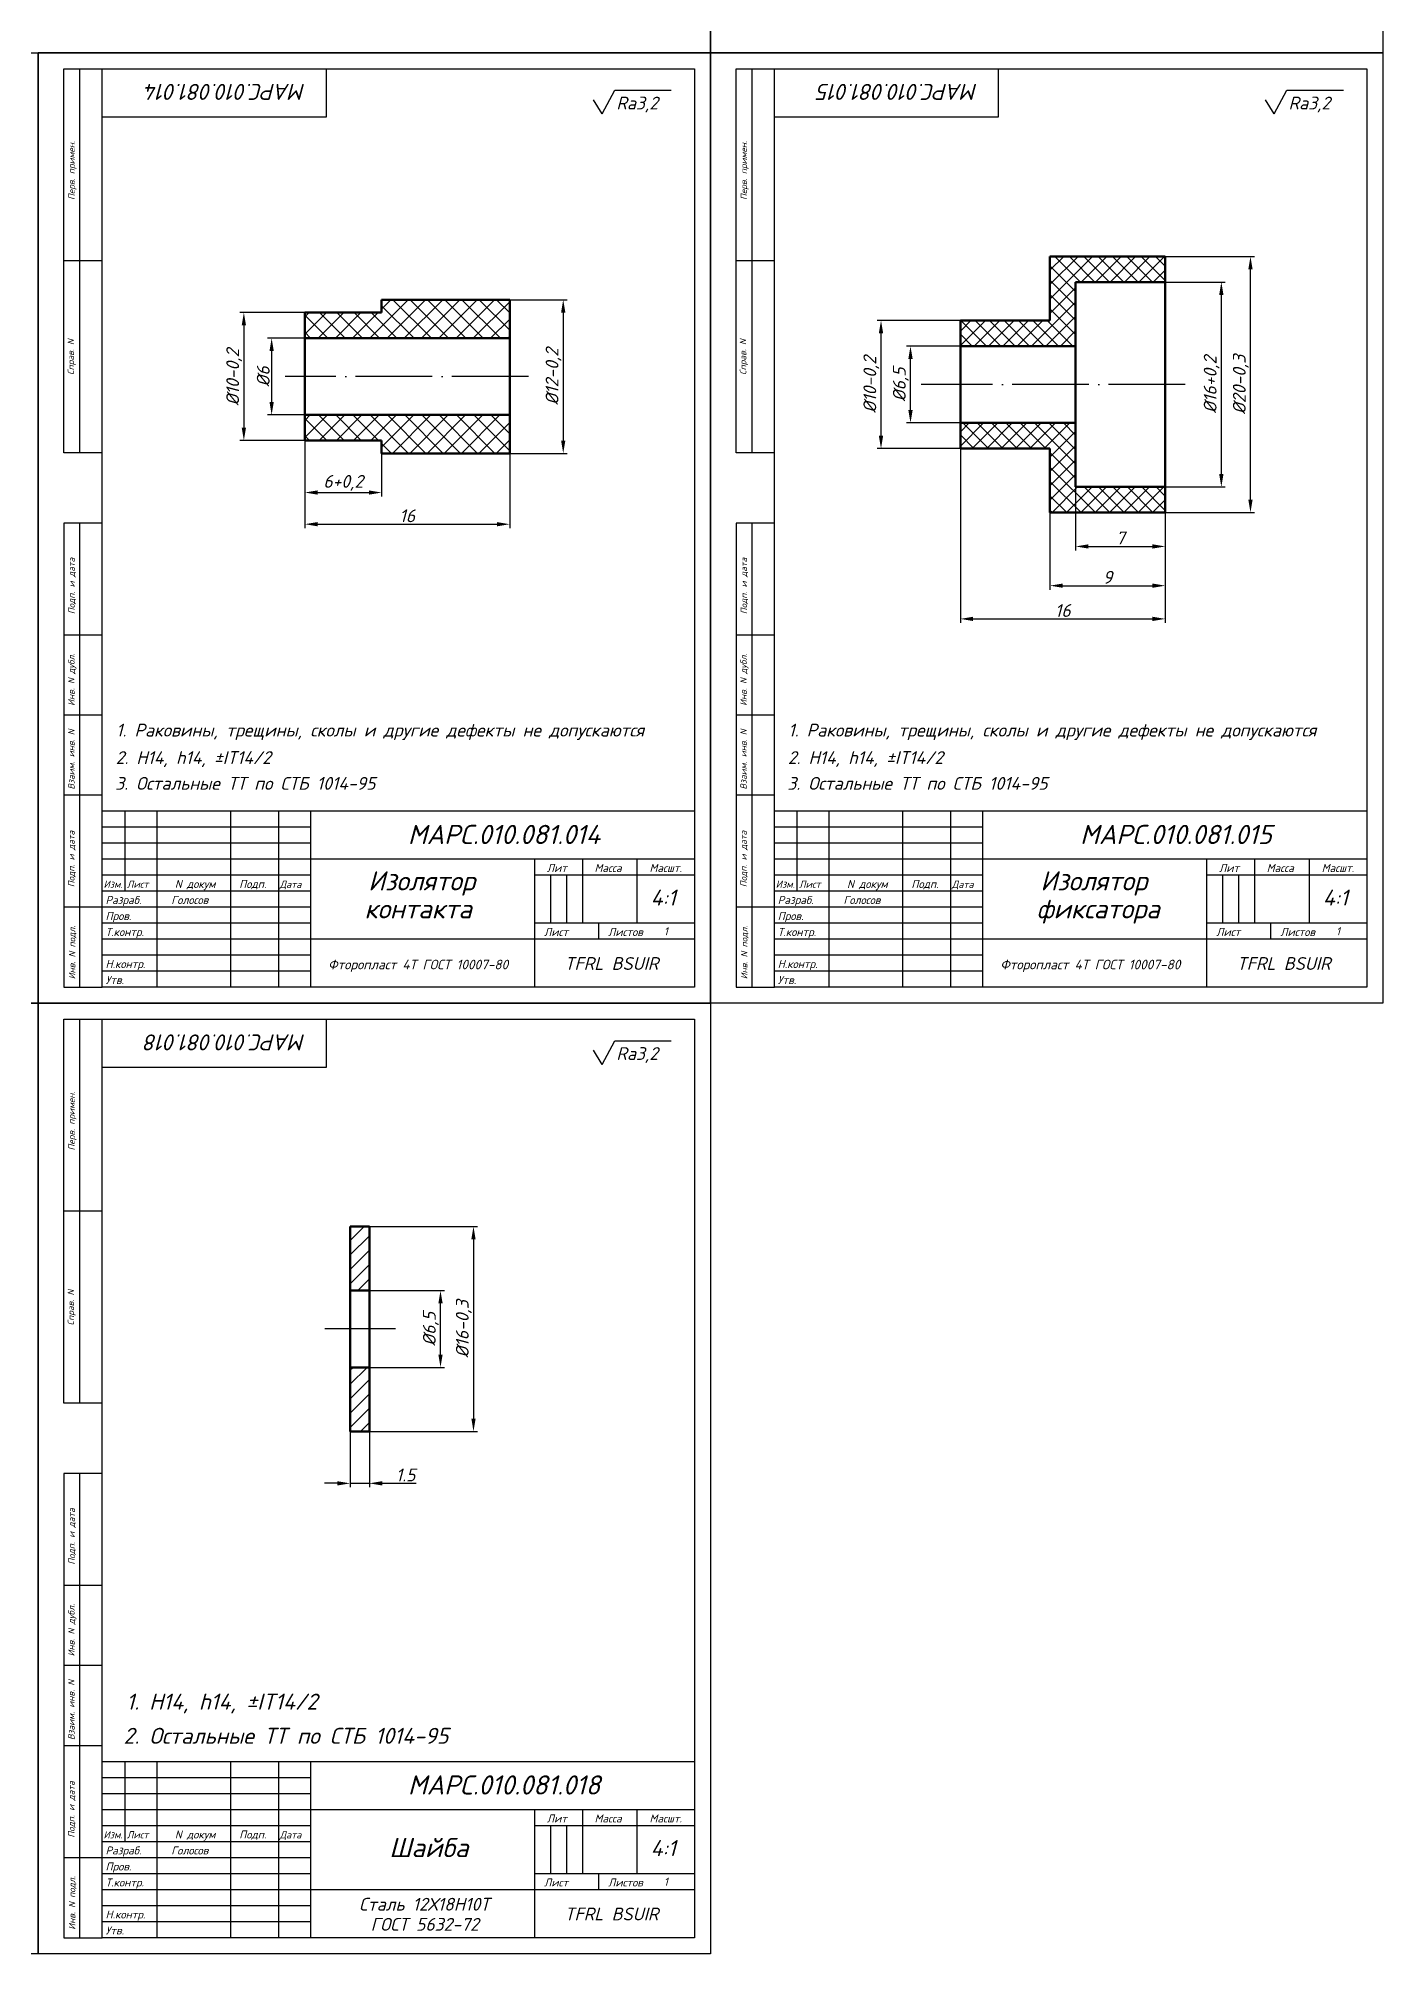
# Model space of a CAD drawing. Header units: millimetres. Extents: x -5427 to 3670, y -5891 to 948.
# Drawn here: x -4167 to -3747, y -240 to 359 of the extents above; entities that cross this region are included whole.
import ezdxf
from ezdxf.enums import TextEntityAlignment as Align

# ---------------------------------------------------------------- set-up
doc = ezdxf.new("R2010")
doc.units = ezdxf.units.MM
doc.header["$MEASUREMENT"] = 0
doc.linetypes.add('ACAD_ISO04W100', pattern=[30, 24, -3, 0, -3])
doc.layers.add('оси', color=1, linetype='ACAD_ISO04W100')
doc.layers.add('Толстые', color=7, linetype='Continuous', lineweight=50)
doc.layers.add('Тонкие', color=140, linetype='Continuous', lineweight=25)
doc.styles.get("Standard").update_dxf_attribs({"font": 'isocpeui.ttf'})
doc.styles.add('Для рамки', font='simplex.shx', dxfattribs={"oblique": 15, "height": 4})
doc.dimstyles.new('ISO-25', dxfattribs={"dimtxt": 4, "dimasz": 4, "dimexe": 1.25, "dimexo": 0, "dimtad": 1, "dimtxsty": 'Standard', "dimcen": 2.5, "dimadec": 0, "dimazin": 0, "dimtfac": 1, "dimtmove": 0, "dimatfit": 3, "dimfxl": 1, "dimarcsym": 0})

# ---------------------------------------------------------------- blocks, each defined once
blk = doc.blocks.new('*D615')
at = {"layer": 'Defpoints', "color": 0, "transparency": 16777216}
for p in [(-4019.86, 277.3), (-4019.86, 229.3), (-4003.13, 229.3)]:
    blk.add_point(p, dxfattribs=at)
at = {"layer": 'Тонкие', "color": 0, "lineweight": -2, "transparency": 16777216}
for p, q in [((-4019.86, 277.3), (-4001.88, 277.3)), ((-4003.13, 273.3), (-4003.13, 233.3)), ((-4019.86, 229.3), (-4001.88, 229.3))]:
    blk.add_line(p, q, dxfattribs=at)
at = {"layer": 'Тонкие', "color": 0, "transparency": 16777216}
for points in [[(-4003.79, 273.3), (-4002.46, 273.3), (-4003.13, 277.3)], [(-4003.79, 233.3), (-4002.46, 233.3), (-4003.13, 229.3)]]:
    blk.add_solid(points, dxfattribs=at)
at = {"layer": 'Тонкие', "color": 0, "transparency": 16777216, "insert": (-4006.15, 253.3), "char_height": 4, "attachment_point": 5, "rotation": 90}
blk.add_mtext('%%c12-0,2', dxfattribs=at)
blk = doc.blocks.new('*D616')
at = {"layer": 'Defpoints', "color": 0, "transparency": 16777216}
for p in [(-4083.86, 273.3), (-4102.9, 233.3), (-4083.86, 233.3)]:
    blk.add_point(p, dxfattribs=at)
at = {"layer": 'Тонкие', "color": 0, "lineweight": -2, "transparency": 16777216}
for p, q in [((-4083.86, 273.3), (-4104.15, 273.3)), ((-4102.9, 269.3), (-4102.9, 237.3)), ((-4083.86, 233.3), (-4104.15, 233.3))]:
    blk.add_line(p, q, dxfattribs=at)
at = {"layer": 'Тонкие', "color": 0, "transparency": 16777216}
for points in [[(-4103.57, 269.3), (-4102.23, 269.3), (-4102.9, 273.3)], [(-4103.57, 237.3), (-4102.23, 237.3), (-4102.9, 233.3)]]:
    blk.add_solid(points, dxfattribs=at)
at = {"layer": 'Тонкие', "color": 0, "transparency": 16777216, "insert": (-4105.93, 253.11), "char_height": 4, "attachment_point": 5, "rotation": 90}
blk.add_mtext('%%c10-0,2', dxfattribs=at)
blk = doc.blocks.new('*D617')
at = {"layer": 'Defpoints', "color": 0, "transparency": 16777216}
for p in [(-4083.86, 265.3), (-4094.22, 241.3), (-4083.86, 241.3)]:
    blk.add_point(p, dxfattribs=at)
at = {"layer": 'Тонкие', "color": 0, "lineweight": -2, "transparency": 16777216}
for p, q in [((-4083.86, 265.3), (-4095.47, 265.3)), ((-4094.22, 261.3), (-4094.22, 245.3)), ((-4083.86, 241.3), (-4095.47, 241.3))]:
    blk.add_line(p, q, dxfattribs=at)
at = {"layer": 'Тонкие', "color": 0, "transparency": 16777216}
for points in [[(-4094.89, 261.3), (-4093.56, 261.3), (-4094.22, 265.3)], [(-4094.89, 245.3), (-4093.56, 245.3), (-4094.22, 241.3)]]:
    blk.add_solid(points, dxfattribs=at)
at = {"layer": 'Тонкие', "color": 0, "transparency": 16777216, "insert": (-4096.85, 253.3), "char_height": 4, "attachment_point": 5, "rotation": 90}
blk.add_mtext('%%c6', dxfattribs=at)
blk = doc.blocks.new('*D618')
at = {"layer": 'Defpoints', "color": 0, "transparency": 16777216}
for p in [(-4083.86, 233.3), (-4059.85, 229.3), (-4059.85, 217.05)]:
    blk.add_point(p, dxfattribs=at)
at = {"layer": 'Тонкие', "color": 0, "lineweight": -2, "transparency": 16777216}
for p, q in [((-4083.86, 233.3), (-4083.86, 215.8)), ((-4059.85, 229.3), (-4059.85, 215.8)), ((-4079.86, 217.05), (-4063.85, 217.05))]:
    blk.add_line(p, q, dxfattribs=at)
at = {"layer": 'Тонкие', "color": 0, "transparency": 16777216}
for points in [[(-4079.86, 217.72), (-4079.86, 216.39), (-4083.86, 217.05)], [(-4063.85, 217.72), (-4063.85, 216.39), (-4059.85, 217.05)]]:
    blk.add_solid(points, dxfattribs=at)
at = {"layer": 'Тонкие', "color": 0, "transparency": 16777216, "insert": (-4071.86, 220.08), "char_height": 4, "attachment_point": 5}
blk.add_mtext('6+0,2', dxfattribs=at)
blk = doc.blocks.new('*D619')
at = {"layer": 'Defpoints', "color": 0, "transparency": 16777216}
for p in [(-4083.86, 233.3), (-4019.86, 229.3), (-4019.86, 207.16)]:
    blk.add_point(p, dxfattribs=at)
at = {"layer": 'Тонкие', "color": 0, "lineweight": -2, "transparency": 16777216}
for p, q in [((-4083.86, 233.3), (-4083.86, 205.91)), ((-4019.86, 229.3), (-4019.86, 205.91)), ((-4079.86, 207.16), (-4023.86, 207.16))]:
    blk.add_line(p, q, dxfattribs=at)
at = {"layer": 'Тонкие', "color": 0, "transparency": 16777216}
for points in [[(-4079.86, 207.82), (-4079.86, 206.49), (-4083.86, 207.16)], [(-4023.86, 207.82), (-4023.86, 206.49), (-4019.86, 207.16)]]:
    blk.add_solid(points, dxfattribs=at)
at = {"layer": 'Тонкие', "color": 0, "transparency": 16777216, "insert": (-4051.86, 209.78), "char_height": 4, "attachment_point": 5}
blk.add_mtext('16', dxfattribs=at)
blk = doc.blocks.new('*D626')
at = {"layer": 'Defpoints', "color": 0, "transparency": 16777216}
for p in [(-3894.64, 262.81), (-3879.06, 262.81), (-3879.06, 238.81)]:
    blk.add_point(p, dxfattribs=at)
at = {"layer": 'Тонкие', "color": 0, "lineweight": -2, "transparency": 16777216}
for p, q in [((-3879.06, 262.81), (-3895.89, 262.81)), ((-3894.64, 242.81), (-3894.64, 258.81)), ((-3879.06, 238.81), (-3895.89, 238.81))]:
    blk.add_line(p, q, dxfattribs=at)
at = {"layer": 'Тонкие', "color": 0, "transparency": 16777216}
for points in [[(-3895.3, 258.81), (-3893.97, 258.81), (-3894.64, 262.81)], [(-3895.3, 242.81), (-3893.97, 242.81), (-3894.64, 238.81)]]:
    blk.add_solid(points, dxfattribs=at)
at = {"layer": 'Тонкие', "color": 0, "transparency": 16777216, "insert": (-3897.66, 250.81), "char_height": 4, "attachment_point": 5, "rotation": 90}
blk.add_mtext('%%c6,5', dxfattribs=at)
blk = doc.blocks.new('*D627')
at = {"layer": 'Defpoints', "color": 0, "transparency": 16777216}
for p in [(-3903.85, 270.81), (-3879.06, 270.81), (-3879.06, 230.81)]:
    blk.add_point(p, dxfattribs=at)
at = {"layer": 'Тонкие', "color": 0, "lineweight": -2, "transparency": 16777216}
for p, q in [((-3879.06, 270.81), (-3905.1, 270.81)), ((-3903.85, 234.81), (-3903.85, 266.81)), ((-3879.06, 230.81), (-3905.1, 230.81))]:
    blk.add_line(p, q, dxfattribs=at)
at = {"layer": 'Тонкие', "color": 0, "transparency": 16777216}
for points in [[(-3904.52, 266.81), (-3903.18, 266.81), (-3903.85, 270.81)], [(-3904.52, 234.81), (-3903.18, 234.81), (-3903.85, 230.81)]]:
    blk.add_solid(points, dxfattribs=at)
at = {"layer": 'Тонкие', "color": 0, "transparency": 16777216, "insert": (-3906.87, 250.81), "char_height": 4, "attachment_point": 5, "rotation": 90}
blk.add_mtext('%%c10-0,2', dxfattribs=at)
blk = doc.blocks.new('*D628')
at = {"layer": 'Defpoints', "color": 0, "transparency": 16777216}
for p in [(-3815.06, 282.81), (-3815.48, 218.81), (-3797.53, 218.81)]:
    blk.add_point(p, dxfattribs=at)
at = {"layer": 'Тонкие', "color": 0, "lineweight": -2, "transparency": 16777216}
for p, q in [((-3815.06, 282.81), (-3796.28, 282.81)), ((-3797.53, 278.81), (-3797.53, 222.81)), ((-3815.48, 218.81), (-3796.28, 218.81))]:
    blk.add_line(p, q, dxfattribs=at)
at = {"layer": 'Тонкие', "color": 0, "transparency": 16777216}
for points in [[(-3798.2, 278.81), (-3796.86, 278.81), (-3797.53, 282.81)], [(-3798.2, 222.81), (-3796.86, 222.81), (-3797.53, 218.81)]]:
    blk.add_solid(points, dxfattribs=at)
at = {"layer": 'Тонкие', "color": 0, "transparency": 16777216, "insert": (-3800.55, 250.81), "char_height": 4, "attachment_point": 5, "rotation": 90}
blk.add_mtext('%%c16+0,2', dxfattribs=at)
blk = doc.blocks.new('*D629')
at = {"layer": 'Defpoints', "color": 0, "transparency": 16777216}
for p in [(-3815.06, 290.81), (-3788.42, 290.81), (-3815.06, 210.81)]:
    blk.add_point(p, dxfattribs=at)
at = {"layer": 'Тонкие', "color": 0, "lineweight": -2, "transparency": 16777216}
for p, q in [((-3815.06, 290.81), (-3787.17, 290.81)), ((-3788.42, 214.81), (-3788.42, 286.81)), ((-3815.06, 210.81), (-3787.17, 210.81))]:
    blk.add_line(p, q, dxfattribs=at)
at = {"layer": 'Тонкие', "color": 0, "transparency": 16777216}
for points in [[(-3789.09, 286.81), (-3787.75, 286.81), (-3788.42, 290.81)], [(-3789.09, 214.81), (-3787.75, 214.81), (-3788.42, 210.81)]]:
    blk.add_solid(points, dxfattribs=at)
at = {"layer": 'Тонкие', "color": 0, "transparency": 16777216, "insert": (-3791.45, 250.81), "char_height": 4, "attachment_point": 5, "rotation": 90}
blk.add_mtext('%%c20-0,3', dxfattribs=at)
blk = doc.blocks.new('*D630')
at = {"layer": 'Defpoints', "color": 0, "transparency": 16777216}
for p in [(-3843.06, 218.81), (-3815.06, 218.81), (-3815.06, 200.21)]:
    blk.add_point(p, dxfattribs=at)
at = {"layer": 'Тонкие', "color": 0, "lineweight": -2, "transparency": 16777216}
for p, q in [((-3843.06, 218.81), (-3843.06, 198.96)), ((-3815.06, 218.81), (-3815.06, 198.96)), ((-3839.06, 200.21), (-3819.06, 200.21))]:
    blk.add_line(p, q, dxfattribs=at)
at = {"layer": 'Тонкие', "color": 0, "transparency": 16777216}
for points in [[(-3839.06, 200.88), (-3839.06, 199.54), (-3843.06, 200.21)], [(-3819.06, 200.88), (-3819.06, 199.54), (-3815.06, 200.21)]]:
    blk.add_solid(points, dxfattribs=at)
at = {"layer": 'Тонкие', "color": 0, "transparency": 16777216, "insert": (-3829.06, 202.86), "char_height": 4, "attachment_point": 5}
blk.add_mtext('7', dxfattribs=at)
blk = doc.blocks.new('*D631')
at = {"layer": 'Defpoints', "color": 0, "transparency": 16777216}
for p in [(-3851.06, 210.81), (-3815.06, 210.81), (-3815.06, 187.95)]:
    blk.add_point(p, dxfattribs=at)
at = {"layer": 'Тонкие', "color": 0, "lineweight": -2, "transparency": 16777216}
for p, q in [((-3851.06, 210.81), (-3851.06, 186.7)), ((-3815.06, 210.81), (-3815.06, 186.7)), ((-3847.06, 187.95), (-3819.06, 187.95))]:
    blk.add_line(p, q, dxfattribs=at)
at = {"layer": 'Тонкие', "color": 0, "transparency": 16777216}
for points in [[(-3847.06, 188.62), (-3847.06, 187.28), (-3851.06, 187.95)], [(-3819.06, 188.62), (-3819.06, 187.28), (-3815.06, 187.95)]]:
    blk.add_solid(points, dxfattribs=at)
at = {"layer": 'Тонкие', "color": 0, "transparency": 16777216, "insert": (-3833.06, 190.58), "char_height": 4, "attachment_point": 5}
blk.add_mtext('9', dxfattribs=at)
blk = doc.blocks.new('*D632')
at = {"layer": 'Defpoints', "color": 0, "transparency": 16777216}
for p in [(-3879.06, 230.81), (-3815.06, 210.81), (-3815.06, 177.57)]:
    blk.add_point(p, dxfattribs=at)
at = {"layer": 'Тонкие', "color": 0, "lineweight": -2, "transparency": 16777216}
for p, q in [((-3879.06, 230.81), (-3879.06, 176.32)), ((-3815.06, 210.81), (-3815.06, 176.32)), ((-3875.06, 177.57), (-3819.06, 177.57))]:
    blk.add_line(p, q, dxfattribs=at)
at = {"layer": 'Тонкие', "color": 0, "transparency": 16777216}
for points in [[(-3875.06, 178.24), (-3875.06, 176.9), (-3879.06, 177.57)], [(-3819.06, 178.24), (-3819.06, 176.9), (-3815.06, 177.57)]]:
    blk.add_solid(points, dxfattribs=at)
at = {"layer": 'Тонкие', "color": 0, "transparency": 16777216, "insert": (-3847.06, 180.19), "char_height": 4, "attachment_point": 5}
blk.add_mtext('16', dxfattribs=at)
blk = doc.blocks.new('*D651')
at = {"layer": 'Defpoints', "color": 0, "transparency": 16777216}
for p in [(-4063.69, -32.3), (-4041.47, -32.3), (-4063.69, -56.3)]:
    blk.add_point(p, dxfattribs=at)
at = {"layer": 'Тонкие', "color": 0, "lineweight": -2, "transparency": 16777216}
for p, q in [((-4063.69, -32.3), (-4040.22, -32.3)), ((-4041.47, -52.3), (-4041.47, -36.3)), ((-4063.69, -56.3), (-4040.22, -56.3))]:
    blk.add_line(p, q, dxfattribs=at)
at = {"layer": 'Тонкие', "color": 0, "transparency": 16777216}
for points in [[(-4042.13, -36.3), (-4040.8, -36.3), (-4041.47, -32.3)], [(-4042.13, -52.3), (-4040.8, -52.3), (-4041.47, -56.3)]]:
    blk.add_solid(points, dxfattribs=at)
at = {"layer": 'Тонкие', "color": 0, "transparency": 16777216, "insert": (-4044.49, -44.3), "char_height": 4, "attachment_point": 5, "rotation": 90}
blk.add_mtext('%%c6,5', dxfattribs=at)
blk = doc.blocks.new('*D652')
at = {"layer": 'Defpoints', "color": 0, "transparency": 16777216}
for p in [(-4063.69, -12.3), (-4063.69, -76.3), (-4031.17, -76.3)]:
    blk.add_point(p, dxfattribs=at)
at = {"layer": 'Тонкие', "color": 0, "lineweight": -2, "transparency": 16777216}
for p, q in [((-4063.69, -12.3), (-4029.92, -12.3)), ((-4031.17, -16.3), (-4031.17, -72.3)), ((-4063.69, -76.3), (-4029.92, -76.3))]:
    blk.add_line(p, q, dxfattribs=at)
at = {"layer": 'Тонкие', "color": 0, "transparency": 16777216}
for points in [[(-4031.83, -16.3), (-4030.5, -16.3), (-4031.17, -12.3)], [(-4031.83, -72.3), (-4030.5, -72.3), (-4031.17, -76.3)]]:
    blk.add_solid(points, dxfattribs=at)
at = {"layer": 'Тонкие', "color": 0, "transparency": 16777216, "insert": (-4034.19, -44.3), "char_height": 4, "attachment_point": 5, "rotation": 90}
blk.add_mtext('%%c16-0,3', dxfattribs=at)
blk = doc.blocks.new('*D653')
at = {"layer": 'Defpoints', "color": 0, "transparency": 16777216}
for p in [(-4069.69, -76.3), (-4063.69, -76.3), (-4063.69, -92.54)]:
    blk.add_point(p, dxfattribs=at)
at = {"layer": 'Тонкие', "color": 0, "lineweight": -2, "transparency": 16777216}
for p, q in [((-4069.69, -76.3), (-4069.69, -93.79)), ((-4063.69, -76.3), (-4063.69, -93.79)), ((-4073.69, -92.54), (-4077.69, -92.54)), ((-4069.69, -92.54), (-4063.69, -92.54)), ((-4059.69, -92.54), (-4049.05, -92.54))]:
    blk.add_line(p, q, dxfattribs=at)
at = {"layer": 'Тонкие', "color": 0, "transparency": 16777216}
for points in [[(-4073.69, -91.88), (-4073.69, -93.21), (-4069.69, -92.54)], [(-4059.69, -91.88), (-4059.69, -93.21), (-4063.69, -92.54)]]:
    blk.add_solid(points, dxfattribs=at)
at = {"layer": 'Тонкие', "color": 0, "transparency": 16777216, "insert": (-4052.37, -89.92), "char_height": 4, "attachment_point": 5}
blk.add_mtext('1.5', dxfattribs=at)

msp = doc.modelspace()

# ---------------------------------------------------------------- hatches: boundary and pattern name
at = {"layer": 'Тонкие'}
h = msp.add_hatch(dxfattribs=at)
h.set_pattern_fill('ANSI37', color=256, style=0)
h.set_pattern_definition([(45, (-6014.612, 1328.9053), (-2.245064, 2.245064), []), (135, (-6014.612, 1328.9053), (-2.245064, -2.245064), [])])
h.paths.add_polyline_path([(-3879.06, 270.812), (-3879.06, 262.812), (-3843.06, 262.812), (-3843.06, 282.812), (-3815.06, 282.812), (-3815.06, 290.812), (-3851.06, 290.812), (-3851.06, 270.812)])
h.paths.add_polyline_path([(-3851.06, 230.812), (-3851.06, 210.812), (-3815.06, 210.812), (-3815.06, 218.812), (-3843.06, 218.812), (-3843.06, 238.812), (-3879.06, 238.812), (-3879.06, 230.812)])
h = msp.add_hatch(dxfattribs=at)
h.set_pattern_fill('ANSI37', color=256, scale=1.2, angle=90, style=0)
h.set_pattern_definition([(135, (-12583.3856, 1083.1344), (-2.6940768, -2.6940768), []), (225, (-12583.3856, 1083.1344), (2.6940768, -2.6940768), [])])
h.paths.add_polyline_path([(-4019.856, 265.303), (-4019.856, 277.303), (-4059.855, 277.303), (-4059.855, 273.303), (-4083.856, 273.303), (-4083.856, 265.303)])
h.paths.add_polyline_path([(-4083.856, 241.303), (-4083.856, 233.303), (-4059.855, 233.303), (-4059.855, 229.303), (-4019.856, 229.303), (-4019.856, 241.303)])
h = msp.add_hatch(dxfattribs=at)
h.set_pattern_fill('ANSI31', color=256, style=0)
h.set_pattern_definition([(45, (-6927.4935, 1031.9053), (-2.245064, 2.245064), [])])
h.paths.add_polyline_path([(-4063.685, -12.298), (-4069.685, -12.298), (-4069.685, -32.298), (-4063.685, -32.298)])
h.paths.add_polyline_path([(-4063.685, -56.298), (-4069.685, -56.298), (-4069.685, -76.298), (-4063.685, -76.298)])

# ---------------------------------------------------------------- linework, layer by layer
for p, q in [((-3957.118, 354.486), (-3957.118, 651.486)), ((-3957.118, 651.486), (-3957.118, 354.486)), ((-3747.118, 651.486), (-3747.118, 354.486)), ((-4377.118, 354.486), (-4167.118, 354.486)), ((-4167.118, 354.486), (-4167.118, 57.486)), ((-4167.118, 57.486), (-4167.118, 354.486)), ((-4167.118, 354.486), (-3957.118, 354.486)), ((-3957.118, 354.486), (-4167.118, 354.486)), ((-3747.118, 354.486), (-3957.118, 354.486)), ((-3957.118, 354.486), (-3957.118, 57.486)), ((-3957.118, 354.486), (-3747.118, 354.486)), ((-3957.118, 57.486), (-3957.118, 354.486)), ((-3747.118, 354.486), (-3747.118, 57.486)), ((-4159.118, 229.486), (-4159.118, 349.486)), ((-4159.118, 349.486), (-4147.118, 349.486)), ((-4154.118, 229.486), (-4154.118, 349.486)), ((-4147.118, 62.486), (-4147.118, 349.486)), ((-4147.118, 349.486), (-3962.118, 349.486)), ((-4077.118, 334.486), (-4077.118, 349.486)), ((-3962.118, 349.486), (-3962.118, 62.486)), ((-3949.118, 229.486), (-3949.118, 349.486)), ((-3949.118, 349.486), (-3937.118, 349.486)), ((-3944.118, 229.486), (-3944.118, 349.486)), ((-3937.118, 349.486), (-3752.118, 349.486)), ((-3937.118, 62.486), (-3937.118, 349.486)), ((-3867.118, 334.486), (-3867.118, 349.486)), ((-3752.118, 349.486), (-3752.118, 62.486)), ((-4147.118, 334.486), (-4077.118, 334.486)), ((-3937.118, 334.486), (-3867.118, 334.486)), ((-4147.118, 289.486), (-4159.118, 289.486)), ((-3937.118, 289.486), (-3949.118, 289.486)), ((-4147.118, 229.486), (-4159.118, 229.486)), ((-3937.118, 229.486), (-3949.118, 229.486)), ((-4159.118, 207.486), (-4159.118, 62.486)), ((-4147.118, 207.486), (-4159.118, 207.486)), ((-4154.118, 62.486), (-4154.118, 207.486)), ((-3949.118, 207.486), (-3949.118, 62.486)), ((-3937.118, 207.486), (-3949.118, 207.486)), ((-3944.118, 62.486), (-3944.118, 207.486)), ((-4147.118, 172.486), (-4159.118, 172.486)), ((-3937.118, 172.486), (-3949.118, 172.486)), ((-4147.118, 147.486), (-4159.118, 147.486)), ((-3937.118, 147.486), (-3949.118, 147.486)), ((-4147.118, 122.486), (-4159.118, 122.486)), ((-3937.118, 122.486), (-3949.118, 122.486)), ((-3962.118, 117.486), (-4147.118, 117.486)), ((-4140.118, 117.486), (-4140.118, 92.486)), ((-4140.118, 117.486), (-4140.118, 92.486)), ((-4130.118, 117.486), (-4130.118, 62.486)), ((-4130.118, 117.486), (-4130.118, 62.486)), ((-4107.118, 117.486), (-4107.118, 62.486)), ((-4107.118, 117.486), (-4107.118, 62.486)), ((-4092.118, 117.486), (-4092.118, 62.486)), ((-4092.118, 117.486), (-4092.118, 62.486)), ((-4082.118, 117.486), (-4082.118, 62.486)), ((-4082.118, 117.486), (-4082.118, 62.486)), ((-3752.118, 117.486), (-3937.118, 117.486)), ((-3930.118, 117.486), (-3930.118, 92.486)), ((-3930.118, 117.486), (-3930.118, 92.486)), ((-3920.118, 117.486), (-3920.118, 62.486)), ((-3920.118, 117.486), (-3920.118, 62.486)), ((-3897.118, 117.486), (-3897.118, 62.486)), ((-3897.118, 117.486), (-3897.118, 62.486)), ((-3882.118, 117.486), (-3882.118, 62.486)), ((-3882.118, 117.486), (-3882.118, 62.486)), ((-3872.118, 117.486), (-3872.118, 62.486)), ((-3872.118, 117.486), (-3872.118, 62.486)), ((-3962.118, 102.486), (-4082.118, 102.486)), ((-4012.118, 102.486), (-4012.118, 62.486)), ((-4012.118, 102.486), (-4012.118, 62.486)), ((-3997.118, 102.486), (-3997.118, 82.486)), ((-3997.118, 102.486), (-3997.118, 82.486)), ((-3980.118, 102.486), (-3980.118, 82.486)), ((-3980.118, 102.486), (-3980.118, 82.486)), ((-3752.118, 102.486), (-3872.118, 102.486)), ((-3802.118, 102.486), (-3802.118, 62.486)), ((-3802.118, 102.486), (-3802.118, 62.486)), ((-3787.118, 102.486), (-3787.118, 82.486)), ((-3787.118, 102.486), (-3787.118, 82.486)), ((-3770.118, 102.486), (-3770.118, 82.486)), ((-3770.118, 102.486), (-3770.118, 82.486)), ((-4082.118, 97.486), (-4147.118, 97.486)), ((-3962.118, 97.486), (-4012.118, 97.486)), ((-3872.118, 97.486), (-3937.118, 97.486)), ((-3752.118, 97.486), (-3802.118, 97.486)), ((-4082.118, 92.486), (-4147.118, 92.486)), ((-4082.118, 92.486), (-4147.118, 92.486)), ((-3872.118, 92.486), (-3937.118, 92.486)), ((-3872.118, 92.486), (-3937.118, 92.486)), ((-4147.118, 87.486), (-4159.118, 87.486)), ((-3937.118, 87.486), (-3949.118, 87.486)), ((-3962.118, 82.486), (-4012.118, 82.486)), ((-3962.118, 82.486), (-4012.118, 82.486)), ((-3992.118, 82.486), (-3992.118, 77.486)), ((-3992.118, 82.486), (-3992.118, 77.486)), ((-3752.118, 82.486), (-3802.118, 82.486)), ((-3752.118, 82.486), (-3802.118, 82.486)), ((-3782.118, 82.486), (-3782.118, 77.486)), ((-3782.118, 82.486), (-3782.118, 77.486)), ((-3962.118, 77.486), (-4082.118, 77.486)), ((-3962.118, 77.486), (-4082.118, 77.486)), ((-3752.118, 77.486), (-3872.118, 77.486)), ((-3752.118, 77.486), (-3872.118, 77.486)), ((-4159.118, 62.486), (-4147.118, 62.486)), ((-3962.118, 62.486), (-4147.118, 62.486)), ((-3949.118, 62.486), (-3937.118, 62.486)), ((-3752.118, 62.486), (-3937.118, 62.486)), ((-4167.118, 57.486), (-4377.118, 57.486)), ((-4377.118, 57.486), (-4167.118, 57.486)), ((-3957.118, 57.486), (-4167.118, 57.486)), ((-4167.118, 57.486), (-4167.118, -239.514)), ((-4167.118, -239.514), (-4167.118, 57.486)), ((-4167.118, 57.486), (-3957.118, 57.486)), ((-3747.118, 57.486), (-3957.118, 57.486)), ((-3957.118, 57.486), (-3957.118, -239.514)), ((-4159.118, -67.514), (-4159.118, 52.486)), ((-4159.118, 52.486), (-4147.118, 52.486)), ((-4154.118, -67.514), (-4154.118, 52.486)), ((-4147.118, 52.486), (-3962.118, 52.486)), ((-4147.118, -234.514), (-4147.118, 52.486)), ((-4077.118, 37.486), (-4077.118, 52.486)), ((-3962.118, 52.486), (-3962.118, -234.514)), ((-4147.118, 37.486), (-4077.118, 37.486)), ((-4147.118, -7.514), (-4159.118, -7.514)), ((-4147.118, -67.514), (-4159.118, -67.514)), ((-4159.118, -89.514), (-4159.118, -234.514)), ((-4147.118, -89.514), (-4159.118, -89.514)), ((-4154.118, -234.514), (-4154.118, -89.514)), ((-4147.118, -124.514), (-4159.118, -124.514)), ((-4147.118, -149.514), (-4159.118, -149.514)), ((-4147.118, -174.514), (-4159.118, -174.514)), ((-3962.118, -179.514), (-4147.118, -179.514)), ((-4140.118, -179.514), (-4140.118, -204.514)), ((-4140.118, -179.514), (-4140.118, -204.514)), ((-4130.118, -179.514), (-4130.118, -234.514)), ((-4130.118, -179.514), (-4130.118, -234.514)), ((-4107.118, -179.514), (-4107.118, -234.514)), ((-4107.118, -179.514), (-4107.118, -234.514)), ((-4092.118, -179.514), (-4092.118, -234.514)), ((-4092.118, -179.514), (-4092.118, -234.514)), ((-4082.118, -179.514), (-4082.118, -234.514)), ((-4082.118, -179.514), (-4082.118, -234.514)), ((-3962.118, -194.514), (-4082.118, -194.514)), ((-4012.118, -194.514), (-4012.118, -234.514)), ((-4012.118, -194.514), (-4012.118, -234.514)), ((-3997.118, -194.514), (-3997.118, -214.514)), ((-3997.118, -194.514), (-3997.118, -214.514)), ((-3980.118, -194.514), (-3980.118, -214.514)), ((-3980.118, -194.514), (-3980.118, -214.514)), ((-4082.118, -199.514), (-4147.118, -199.514)), ((-3962.118, -199.514), (-4012.118, -199.514)), ((-4082.118, -204.514), (-4147.118, -204.514)), ((-4082.118, -204.514), (-4147.118, -204.514)), ((-4147.118, -209.514), (-4159.118, -209.514)), ((-3962.118, -214.514), (-4012.118, -214.514)), ((-3962.118, -214.514), (-4012.118, -214.514)), ((-3992.118, -214.514), (-3992.118, -219.514)), ((-3992.118, -214.514), (-3992.118, -219.514)), ((-3962.118, -219.514), (-4082.118, -219.514)), ((-3962.118, -219.514), (-4082.118, -219.514)), ((-4159.118, -234.514), (-4147.118, -234.514)), ((-3962.118, -234.514), (-4147.118, -234.514)), ((-4167.118, -239.514), (-4377.118, -239.514)), ((-3957.118, -239.514), (-4167.118, -239.514))]:
    msp.add_line(p, q)
at = {"layer": 'оси'}
for p, q in [((-4013.968, 253.303), (-4090.023, 253.303)), ((-3808.822, 250.812), (-3891.267, 250.812)), ((-3808.822, 250.812), (-3891.267, 250.812)), ((-4055.563, -44.298), (-4077.656, -44.298))]:
    msp.add_line(p, q, dxfattribs=at)
at = {"layer": 'Толстые'}
for p, q in [((-3851.06, 270.812), (-3851.06, 290.812)), ((-3815.06, 290.812), (-3851.06, 290.812)), ((-3815.06, 290.812), (-3815.06, 282.812)), ((-3843.06, 218.812), (-3843.06, 282.812)), ((-3815.06, 282.812), (-3843.06, 282.812)), ((-3815.06, 282.812), (-3815.06, 210.812)), ((-4059.855, 277.303), (-4059.855, 273.303)), ((-4019.856, 277.303), (-4059.855, 277.303)), ((-4019.856, 277.303), (-4019.856, 229.303)), ((-4083.856, 273.303), (-4083.856, 233.303)), ((-4059.855, 273.303), (-4083.856, 273.303)), ((-3879.06, 270.812), (-3851.06, 270.812)), ((-3879.06, 270.812), (-3879.06, 230.812)), ((-4019.856, 265.303), (-4083.856, 265.303)), ((-3843.06, 262.812), (-3879.06, 262.812)), ((-4019.856, 241.303), (-4083.856, 241.303)), ((-3879.06, 238.812), (-3843.06, 238.812)), ((-4059.855, 233.303), (-4083.856, 233.303)), ((-4059.855, 233.303), (-4059.855, 229.303)), ((-4019.856, 229.303), (-4059.855, 229.303)), ((-3879.06, 230.812), (-3851.06, 230.812)), ((-3851.06, 230.812), (-3851.06, 210.812)), ((-3815.06, 218.812), (-3843.06, 218.812)), ((-3815.06, 210.812), (-3851.06, 210.812)), ((-4063.685, -12.298), (-4069.685, -12.298)), ((-4069.685, -56.298), (-4069.685, -12.298)), ((-4063.685, -12.298), (-4063.685, -76.298)), ((-4063.685, -32.298), (-4069.685, -32.298)), ((-4069.685, -56.298), (-4063.685, -56.298)), ((-4069.685, -76.298), (-4069.685, -56.298)), ((-4063.685, -76.298), (-4069.685, -76.298))]:
    msp.add_line(p, q, dxfattribs=at)
at = {"layer": 'Тонкие'}
for p, q in [((-3990.991, 335.335), (-3987.026, 342.76)), ((-3987.026, 342.76), (-3969.361, 342.756)), ((-3780.991, 335.335), (-3777.026, 342.76)), ((-3777.026, 342.76), (-3759.361, 342.756)), ((-3990.991, 335.335), (-3993.716, 339.79)), ((-3780.991, 335.335), (-3783.716, 339.79)), ((-4082.118, 112.486), (-4147.118, 112.486)), ((-3872.118, 112.486), (-3937.118, 112.486)), ((-4082.118, 107.486), (-4147.118, 107.486)), ((-4082.118, 102.486), (-4147.118, 102.486)), ((-3872.118, 107.486), (-3937.118, 107.486)), ((-3872.118, 102.486), (-3937.118, 102.486)), ((-4007.118, 97.486), (-4007.118, 82.486)), ((-4007.118, 97.486), (-4007.118, 82.486)), ((-4002.118, 97.486), (-4002.118, 82.486)), ((-4002.118, 97.486), (-4002.118, 82.486)), ((-3797.118, 97.486), (-3797.118, 82.486)), ((-3797.118, 97.486), (-3797.118, 82.486)), ((-3792.118, 97.486), (-3792.118, 82.486)), ((-3792.118, 97.486), (-3792.118, 82.486)), ((-4082.118, 87.486), (-4147.118, 87.486)), ((-4082.118, 87.486), (-4147.118, 87.486)), ((-3872.118, 87.486), (-3937.118, 87.486)), ((-3872.118, 87.486), (-3937.118, 87.486)), ((-4082.118, 82.486), (-4147.118, 82.486)), ((-4082.118, 82.486), (-4147.118, 82.486)), ((-3872.118, 82.486), (-3937.118, 82.486)), ((-3872.118, 82.486), (-3937.118, 82.486)), ((-4082.118, 77.486), (-4147.118, 77.486)), ((-4082.118, 77.486), (-4147.118, 77.486)), ((-4082.118, 72.486), (-4147.118, 72.486)), ((-4082.118, 72.486), (-4147.118, 72.486)), ((-3872.118, 77.486), (-3937.118, 77.486)), ((-3872.118, 77.486), (-3937.118, 77.486)), ((-3872.118, 72.486), (-3937.118, 72.486)), ((-3872.118, 72.486), (-3937.118, 72.486)), ((-4082.118, 67.486), (-4147.118, 67.486)), ((-4082.118, 67.486), (-4147.118, 67.486)), ((-3872.118, 67.486), (-3937.118, 67.486)), ((-3872.118, 67.486), (-3937.118, 67.486)), ((-3990.991, 38.335), (-3993.716, 42.79)), ((-3990.991, 38.335), (-3987.026, 45.76)), ((-3987.026, 45.76), (-3969.361, 45.756)), ((-4082.118, -184.514), (-4147.118, -184.514)), ((-4082.118, -189.514), (-4147.118, -189.514)), ((-4082.118, -194.514), (-4147.118, -194.514)), ((-4007.118, -199.514), (-4007.118, -214.514)), ((-4007.118, -199.514), (-4007.118, -214.514)), ((-4002.118, -199.514), (-4002.118, -214.514)), ((-4002.118, -199.514), (-4002.118, -214.514)), ((-4082.118, -209.514), (-4147.118, -209.514)), ((-4082.118, -209.514), (-4147.118, -209.514)), ((-4082.118, -214.514), (-4147.118, -214.514)), ((-4082.118, -214.514), (-4147.118, -214.514)), ((-4082.118, -219.514), (-4147.118, -219.514)), ((-4082.118, -219.514), (-4147.118, -219.514)), ((-4082.118, -224.514), (-4147.118, -224.514)), ((-4082.118, -224.514), (-4147.118, -224.514)), ((-4082.118, -229.514), (-4147.118, -229.514)), ((-4082.118, -229.514), (-4147.118, -229.514))]:
    msp.add_line(p, q, dxfattribs=at)

# ---------------------------------------------------------------- texts
for s, p in [('МАРС.010.081.014', (-4083.557, 344.749)), ('МАРС.010.081.015', (-3873.557, 344.749)), ('МАРС.010.081.018', (-4083.557, 47.749))]:
    msp.add_text(s, height=5, rotation=180, dxfattribs=at).set_placement(p)
for s, height, p in [('Ra3,2', 4, (-3986.529, 336.761)), ('Ra3,2', 4, (-3776.529, 336.761)), ('1. Раковины, трещины, сколы и другие дефекты не допускаются', 4, (-4142.808, 140.812)), ('1. Раковины, трещины, сколы и другие дефекты не допускаются', 4, (-3932.808, 140.812)), ('2. H14, h14, %%pIT14/2', 4, (-4142.932, 132.236)), ('2. H14, h14, %%pIT14/2', 4, (-3932.932, 132.236)), ('3. Остальные ТТ по СТБ 1014-95', 4, (-4143.101, 124.176)), ('3. Остальные ТТ по СТБ 1014-95', 4, (-3933.101, 124.176)), ('МАРС.010.081.014', 6, (-4051.662, 107.214)), ('МАРС.010.081.015', 6, (-3841.662, 107.214)), ('Изм.', 2.25, (-4146.75, 93.531)), ('Лист', 2.25, (-4139.463, 93.531)), ('Изолятор', 6, (-4064.073, 92.725)), ('Изм.', 2.25, (-3936.75, 93.531)), ('Лист', 2.25, (-3929.463, 93.531)), ('Изолятор', 6, (-3854.073, 92.725)), ('Разраб.', 2.5, (-4146.118, 88.486)), ('Голосов', 2.5, (-4125.586, 88.486)), ('Дата', 2.25, (-4091.714, 93.5)), ('4:1', 5, (-3975.83, 87.989)), ('Разраб.', 2.5, (-3936.118, 88.486)), ('Голосов', 2.5, (-3915.586, 88.486)), ('Дата', 2.25, (-3881.714, 93.5)), ('фиксатора', 6, (-3855.236, 83.983)), ('4:1', 5, (-3765.83, 87.989)), ('Пров.', 2.5, (-4146.118, 83.486)), ('контакта', 6, (-4065.236, 83.983)), ('Пров.', 2.5, (-3936.118, 83.486)), ('Т.контр.', 2.5, (-4146.118, 78.486)), ('Лист', 2.5, (-4009.118, 78.486)), ('Листов', 2.5, (-3989.118, 78.486)), ('1', 2.5, (-3971.68, 78.72)), ('Т.контр.', 2.5, (-3936.118, 78.486)), ('Лист', 2.5, (-3799.118, 78.486)), ('Листов', 2.5, (-3779.118, 78.486)), ('1', 2.5, (-3761.68, 78.72)), ('TFRL BSUIR', 4, (-4002.77, 67.891)), ('TFRL BSUIR', 4, (-3792.77, 67.891)), ('Утв.', 2.5, (-4146.118, 63.486)), ('Н.контр.', 2.5, (-4146.118, 68.486)), ('Фторопласт 4Т ГОСТ 10007-80', 3, (-4076.589, 68.072)), ('Утв.', 2.5, (-3936.118, 63.486)), ('Н.контр.', 2.5, (-3936.118, 68.486)), ('Фторопласт 4Т ГОСТ 10007-80', 3, (-3866.589, 68.072)), ('Ra3,2', 4, (-3986.529, 39.761)), ('1. H14, h14, %%pIT14/2', 5, (-4139.613, -163.255)), ('2. Остальные ТТ по СТБ 1014-95', 5, (-4140.512, -173.935)), ('МАРС.010.081.018', 6, (-4051.662, -189.786)), ('Изм.', 2.25, (-4146.75, -203.469)), ('Лист', 2.25, (-4139.463, -203.469)), ('Дата', 2.25, (-4091.714, -203.5)), ('Шайба', 6, (-4057.5, -209.351)), ('Разраб.', 2.5, (-4146.118, -208.514)), ('Голосов', 2.5, (-4125.586, -208.514)), ('4:1', 5, (-3975.83, -209.011)), ('Пров.', 2.5, (-4146.118, -213.514)), ('Т.контр.', 2.5, (-4146.118, -218.514)), ('Лист', 2.5, (-4009.118, -218.514)), ('Листов', 2.5, (-3989.118, -218.514)), ('1', 2.5, (-3971.68, -218.28)), ('Н.контр.', 2.5, (-4146.118, -228.514)), ('Сталь 12Х18Н10Т', 4, (-4066.899, -226.057)), ('TFRL BSUIR', 4, (-4002.77, -229.109)), ('Утв.', 2.5, (-4146.118, -233.514)), ('ГОСТ 5632-72', 4, (-4063.292, -232.337))]:
    msp.add_text(s, height=height, dxfattribs=at).set_placement(p)
at = {"layer": 'Тонкие', "linetype": 'Continuous', "style": 'Для рамки', "oblique": 15}
for s, p in [('Перв. примен.', (-4155.713, 308.458)), ('Перв. примен.', (-3945.713, 308.458)), ('Справ. N', (-4155.957, 253.824)), ('Справ. N', (-3945.957, 253.824)), ('Подп. и дата', (-4155.697, 179.045)), ('Подп. и дата', (-3945.697, 179.045)), ('Инв. N дубл.', (-4155.795, 150.405)), ('Инв. N дубл.', (-3945.795, 150.405)), ('Взаим. инв. N', (-4155.795, 124.243)), ('Взаим. инв. N', (-3945.795, 124.243)), ('Подп. и дата', (-4155.795, 93.743)), ('Подп. и дата', (-3945.795, 93.743)), ('Инв. N подл.', (-4155.569, 64.972)), ('Инв. N подл.', (-3945.569, 64.972)), ('Перв. примен.', (-4155.713, 11.458)), ('Справ. N', (-4155.957, -43.176)), ('Подп. и дата', (-4155.697, -117.955)), ('Инв. N дубл.', (-4155.795, -146.595)), ('Взаим. инв. N', (-4155.795, -172.757)), ('Подп. и дата', (-4155.795, -203.257)), ('Инв. N подл.', (-4155.569, -232.028))]:
    msp.add_text(s, height=2, rotation=90, dxfattribs=at).set_placement(p)
at = {"layer": 'Тонкие'}
for s, p in [('N докум', (-4118.118, 93.486)), ('Подп.', (-4100.118, 93.486)), ('Лит', (-4005.118, 98.486)), ('Масса', (-3989.118, 98.486)), ('Масшт.', (-3971.118, 98.486)), ('N докум', (-3908.118, 93.486)), ('Подп.', (-3890.118, 93.486)), ('Лит', (-3795.118, 98.486)), ('Масса', (-3779.118, 98.486)), ('Масшт.', (-3761.118, 98.486)), ('Лит', (-4005.118, -198.514)), ('Масса', (-3989.118, -198.514)), ('Масшт.', (-3971.118, -198.514)), ('N докум', (-4118.118, -203.514)), ('Подп.', (-4100.118, -203.514))]:
    msp.add_text(s, height=2.5, dxfattribs=at).set_placement(p, align=Align.CENTER)

# ---------------------------------------------------------------- dimensions: what is measured, and where the dimension line sits
for base, p1, p2, text, picture, middle in [((-3788.421, 290.812), (-3815.06, 210.812), (-3815.06, 290.812), '%%c20-0,3', '*D629', (-3791.446, 250.812)), ((-4003.127, 229.303), (-4019.856, 277.303), (-4019.856, 229.303), '%%c12-0,2', '*D615', (-4006.152, 253.303)), ((-3903.849, 270.812), (-3879.06, 230.812), (-3879.06, 270.812), '%%c10-0,2', '*D627', (-3906.874, 250.812)), ((-4094.222, 241.303), (-4083.856, 265.303), (-4083.856, 241.303), '%%c6', '*D617', (-4096.847, 253.303)), ((-3894.636, 262.812), (-3879.06, 238.812), (-3879.06, 262.812), '%%c6,5', '*D626', (-3897.661, 250.812)), ((-4031.167, -76.298), (-4063.685, -12.298), (-4063.685, -76.298), '%%c16-0,3', '*D652', (-4034.192, -44.298)), ((-4041.466, -32.298), (-4063.685, -56.298), (-4063.685, -32.298), '%%c6,5', '*D651', (-4044.491, -44.298))]:
    dim = msp.add_linear_dim(base=base, p1=p1, p2=p2, angle=90, text=text, dimstyle='ISO-25', dxfattribs=at)
    dim.commit()
    dim.dimension.update_dxf_attribs({"geometry": picture, "text_midpoint": middle})
for base, p1, p2, text, picture, middle in [((-3797.53, 218.812), (-3815.06, 282.812), (-3815.481, 218.812), '%%c16+0,2', '*D628', (-3797.53, 250.812)), ((-4102.901, 233.303), (-4083.856, 273.303), (-4083.856, 233.303), '%%c10-0,2', '*D616', (-4102.901, 253.109))]:
    dim = msp.add_linear_dim(base=base, p1=p1, p2=p2, angle=90, text=text, dimstyle='ISO-25', dxfattribs=at)
    dim.commit()
    dim.dimension.update_dxf_attribs({"geometry": picture, "text_midpoint": middle, "dimtype": 160})
for base, p1, p2, text, picture, middle in [((-4059.855, 217.052), (-4083.856, 233.303), (-4059.855, 229.303), '6+0,2', '*D618', (-4071.855, 220.077)), ((-4019.856, 207.156), (-4083.856, 233.303), (-4019.856, 229.303), '16', '*D619', (-4051.856, 209.781)), ((-3815.06, 177.569), (-3879.06, 230.812), (-3815.06, 210.812), '16', '*D632', (-3847.06, 180.194)), ((-3815.06, 200.209), (-3843.06, 218.812), (-3815.06, 218.812), '7', '*D630', (-3829.06, 202.86)), ((-3815.06, 187.95), (-3851.06, 210.812), (-3815.06, 210.812), '9', '*D631', (-3833.06, 190.575)), ((-4063.685, -92.542), (-4069.685, -76.298), (-4063.685, -76.298), '1.5', '*D653', (-4052.368, -89.917))]:
    dim = msp.add_linear_dim(base=base, p1=p1, p2=p2, text=text, dimstyle='ISO-25', dxfattribs=at)
    dim.commit()
    dim.dimension.update_dxf_attribs({"geometry": picture, "text_midpoint": middle})

doc.saveas('drawing.dxf')
